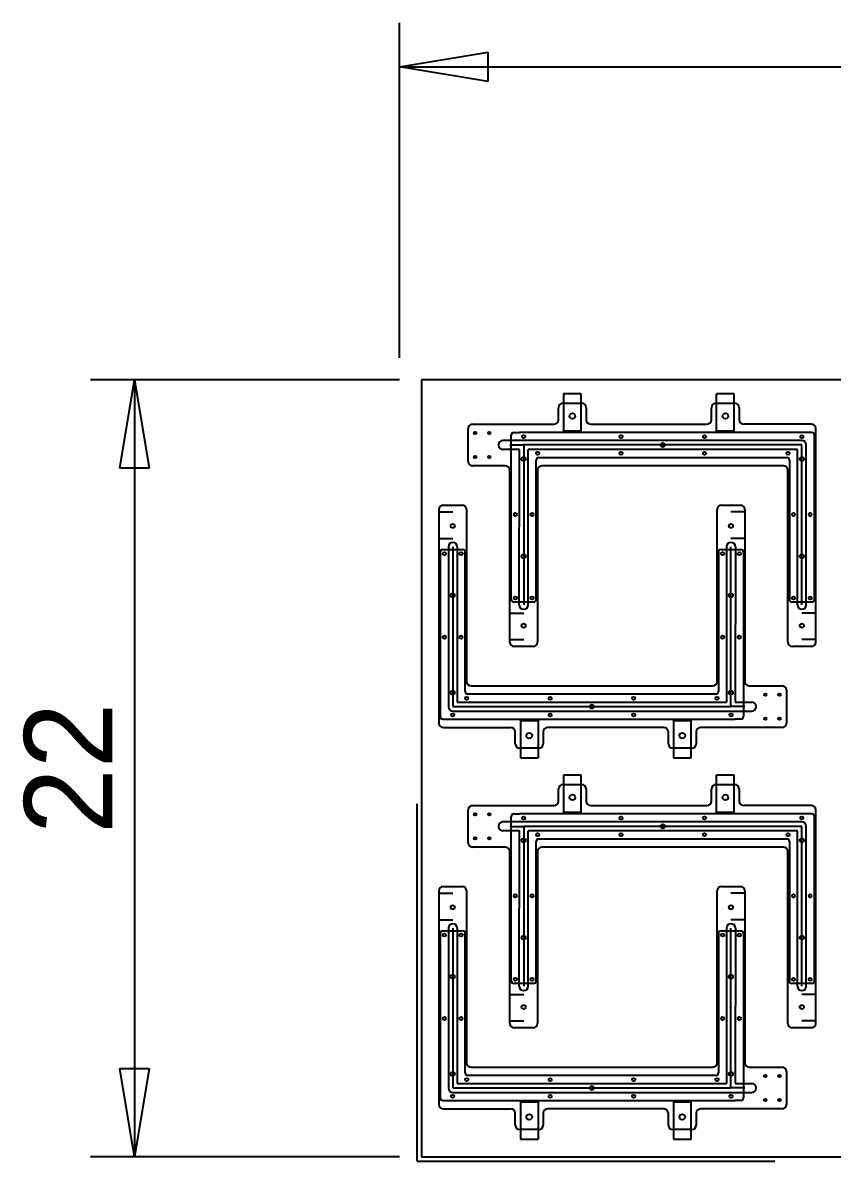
# Model space of a CAD drawing. Extents: x -11.3 to 46, y -0.1 to 34.
# Drawn here: x -11.29 to 11.63, y -0.12 to 32.12 of the extents above; entities that cross this region are included whole.
import ezdxf
from ezdxf.enums import TextEntityAlignment as Align

# ---------------------------------------------------------------- set-up
doc = ezdxf.new("R2010")
doc.units = 0
for name, color, linetype in [('bounding_box', 9, 'CONTINUOUS'), ('cable_slot_boundary', 4, 'CONTINUOUS'), ('cable_slot_center', 4, 'CONTINUOUS'), ('cover_plate_boundary', 200, 'CONTINUOUS'), ('drill_10-32_tap', 161, 'CONTINUOUS'), ('drill_2-56_tap', 6, 'CONTINUOUS'), ('drill_4-40_tap', 2, 'CONTINUOUS'), ('drill_4-40_thru', 7, 'CONTINUOUS'), ('outer_boundary', 3, 'CONTINUOUS'), ('sensor_mount_lines', 5, 'CONTINUOUS'), ('tube_clamp_pocket_left', 40, 'CONTINUOUS'), ('tube_clamp_pocket_right', 32, 'CONTINUOUS'), ('zeroing_lines', 1, 'CONTINUOUS')]:
    doc.layers.add(name, color=color, linetype=linetype)
doc.styles.get("Standard").update_dxf_attribs({"font": 'txt', "width": 0.75})

msp = doc.modelspace()

# ---------------------------------------------------------------- linework, layer by layer
at = {"layer": 'bounding_box'}
for p, q in [((-0.625, 22.625), (-0.625, 32.117)), ((-0.625, 30.867), (1.875, 31.283)), ((1.875, 31.283), (1.875, 30.45)), ((-0.625, 30.867), (46, 30.867)), ((1.875, 30.45), (-0.625, 30.867)), ((-0.625, 22), (-9.373, 22)), ((-8.54, 19.5), (-8.123, 22)), ((-8.123, 22), (-8.123, 0)), ((-8.123, 22), (-7.707, 19.5)), ((46, 22), (0, 22)), ((0, 22), (0, 0)), ((-7.707, 19.5), (-8.54, 19.5)), ((-8.123, 0), (-8.54, 2.5)), ((-8.54, 2.5), (-7.707, 2.5)), ((-7.707, 2.5), (-8.123, 0)), ((-0.625, 0), (-9.373, 0)), ((0, 0), (46, 0)), ((1.969, 0), (1.969, 0))]:
    msp.add_line(p, q, dxfattribs=at)
at = {"layer": 'cable_slot_boundary'}
for p, q in [((2.768, 20.284), (2.302, 20.284)), ((2.77, 20.034), (2.302, 20.034)), ((10.767, 20.284), (2.768, 20.284)), ((2.768, 15.631), (2.77, 20.034)), ((10.642, 20.034), (3.018, 20.034)), ((3.018, 15.631), (3.018, 20.034)), ((10.642, 15.631), (10.642, 20.034)), ((10.892, 15.631), (10.892, 20.159)), ((0.76, 17.277), (0.76, 12.75)), ((1.01, 17.277), (1.01, 12.875)), ((8.634, 17.277), (8.634, 12.875)), ((8.884, 17.277), (8.882, 12.875)), ((0.885, 12.625), (8.884, 12.625)), ((1.01, 12.875), (8.634, 12.875)), ((8.882, 12.875), (9.349, 12.875)), ((8.884, 12.625), (9.349, 12.625)), ((2.768, 9.484), (2.302, 9.484)), ((10.767, 9.484), (2.768, 9.484)), ((10.892, 4.831), (10.892, 9.359)), ((2.77, 9.234), (2.302, 9.234)), ((2.768, 4.831), (2.77, 9.234)), ((10.642, 9.234), (3.018, 9.234)), ((3.018, 4.831), (3.018, 9.234)), ((10.642, 4.831), (10.642, 9.234)), ((0.76, 6.477), (0.76, 1.95)), ((1.01, 6.477), (1.01, 2.075)), ((8.634, 6.477), (8.634, 2.075)), ((8.884, 6.477), (8.882, 2.075)), ((1.01, 2.075), (8.634, 2.075)), ((8.882, 2.075), (9.349, 2.075)), ((0.885, 1.825), (8.884, 1.825)), ((8.884, 1.825), (9.349, 1.825))]:
    msp.add_line(p, q, dxfattribs=at)
at = {"layer": 'cable_slot_boundary', "color": 4, "linetype": 'CONTINUOUS'}
for centre, start, end in [((2.302, 20.159), 90, 270), ((0.885, 17.277), 0, 180), ((8.759, 17.277), 0, 180), ((2.893, 15.631), 180, 360), ((10.767, 15.631), 180, 360), ((9.349, 12.75), 270, 90), ((2.302, 9.359), 90, 270), ((0.885, 6.477), 0, 180), ((8.759, 6.477), 0, 180), ((2.893, 4.831), 180, 360), ((10.767, 4.831), 180, 360), ((9.349, 1.95), 270, 90)]:
    msp.add_arc(centre, 0.125, start, end, dxfattribs=at)
at = {"layer": 'cable_slot_boundary'}
for centre, start, end in [((10.767, 20.159), 360, 90), ((0.885, 12.75), 180, 270), ((10.767, 9.359), 360, 90), ((0.885, 1.95), 180, 270)]:
    msp.add_arc(centre, 0.125, start, end, dxfattribs=at)
at = {"layer": 'cable_slot_center'}
for p, q in [((2.499, 20.159), (2.893, 20.159)), ((2.893, 20.159), (2.893, 20.159)), ((10.767, 20.159), (2.893, 20.159)), ((2.893, 20.159), (2.893, 15.631)), ((10.767, 15.631), (10.767, 20.159)), ((0.885, 17.277), (0.885, 12.75)), ((8.759, 12.75), (8.759, 17.277)), ((0.885, 12.75), (8.759, 12.75)), ((8.759, 12.75), (8.759, 12.75)), ((9.152, 12.75), (8.759, 12.75)), ((2.499, 9.359), (2.893, 9.359)), ((2.893, 9.359), (2.893, 9.359)), ((10.767, 9.359), (2.893, 9.359)), ((2.893, 9.359), (2.893, 4.831)), ((10.767, 4.831), (10.767, 9.359)), ((0.885, 6.477), (0.885, 1.95)), ((8.759, 1.95), (8.759, 6.477)), ((0.885, 1.95), (8.759, 1.95)), ((8.759, 1.95), (8.759, 1.95)), ((9.152, 1.95), (8.759, 1.95))]:
    msp.add_line(p, q, dxfattribs=at)
at = {"layer": 'cover_plate_boundary'}
for p, q in [((2.538, 15.784), (2.538, 20.439)), ((2.612, 20.513), (2.775, 20.513)), ((11.047, 20.513), (2.775, 20.513)), ((11.121, 15.784), (11.121, 20.439)), ((3.247, 15.784), (3.247, 19.731)), ((3.321, 19.805), (10.339, 19.805)), ((10.412, 19.731), (10.412, 15.784)), ((0.53, 17.125), (0.53, 12.469)), ((0.604, 17.199), (1.165, 17.199)), ((1.239, 13.178), (1.239, 17.125)), ((8.404, 17.125), (8.404, 13.178)), ((8.478, 17.199), (9.039, 17.199)), ((9.113, 17.125), (9.113, 12.469)), ((3.173, 15.71), (2.612, 15.71)), ((11.047, 15.71), (10.486, 15.71)), ((8.331, 13.104), (1.313, 13.104)), ((0.604, 12.395), (8.877, 12.395)), ((9.039, 12.395), (8.877, 12.395)), ((2.612, 9.713), (2.775, 9.713)), ((11.047, 9.713), (2.775, 9.713)), ((2.538, 4.984), (2.538, 9.639)), ((11.121, 4.984), (11.121, 9.639)), ((3.247, 4.984), (3.247, 8.931)), ((3.321, 9.005), (10.339, 9.005)), ((10.412, 8.931), (10.412, 4.984)), ((0.53, 6.325), (0.53, 1.669)), ((0.604, 6.399), (1.165, 6.399)), ((1.239, 2.378), (1.239, 6.325)), ((8.404, 6.325), (8.404, 2.378)), ((8.478, 6.399), (9.039, 6.399)), ((9.113, 6.325), (9.113, 1.669)), ((3.173, 4.91), (2.612, 4.91)), ((11.047, 4.91), (10.486, 4.91)), ((8.331, 2.304), (1.313, 2.304)), ((0.604, 1.595), (8.877, 1.595)), ((9.039, 1.595), (8.877, 1.595))]:
    msp.add_line(p, q, dxfattribs=at)
for centre, start, end in [((2.612, 20.439), 90, 180), ((11.047, 20.439), 360, 90), ((3.321, 19.731), 90, 180), ((10.339, 19.731), 360, 90), ((0.604, 17.125), 90, 180), ((1.165, 17.125), 0, 90), ((8.478, 17.125), 90, 180), ((9.039, 17.125), 0, 90), ((2.612, 15.784), 180, 270), ((3.173, 15.784), 270, 360), ((10.486, 15.784), 180, 270), ((11.047, 15.784), 270, 360), ((1.313, 13.178), 180, 270), ((8.331, 13.178), 270, 360), ((0.604, 12.469), 180, 270), ((9.039, 12.469), 270, 0), ((2.612, 9.639), 90, 180), ((11.047, 9.639), 360, 90), ((3.321, 8.931), 90, 180), ((10.339, 8.931), 360, 90), ((0.604, 6.325), 90, 180), ((1.165, 6.325), 0, 90), ((8.478, 6.325), 90, 180), ((9.039, 6.325), 0, 90), ((2.612, 4.984), 180, 270), ((3.173, 4.984), 270, 360), ((10.486, 4.984), 180, 270), ((11.047, 4.984), 270, 360), ((1.313, 2.378), 180, 270), ((8.331, 2.378), 270, 360), ((0.604, 1.669), 180, 270), ((9.039, 1.669), 270, 0)]:
    msp.add_arc(centre, 0.0738, start, end, dxfattribs=at)
at = {"layer": 'drill_10-32_tap'}
for centre in [(4.271, 20.98), (8.601, 20.98), (3.05, 11.929), (7.381, 11.929), (4.271, 10.18), (8.601, 10.18), (3.05, 1.129), (7.381, 1.129)]:
    msp.add_circle(centre, 0.0795, dxfattribs=at)
at = {"layer": 'drill_2-56_tap'}
for centre in [(1.519, 20.499), (1.918, 20.499), (1.519, 19.819), (1.918, 19.819), (9.733, 13.09), (10.133, 13.09), (9.733, 12.41), (10.133, 12.41), (1.519, 9.699), (1.918, 9.699), (1.519, 9.019), (1.918, 9.019), (9.733, 2.29), (10.133, 2.29), (9.733, 1.61), (10.133, 1.61)]:
    msp.add_circle(centre, 0.035, dxfattribs=at)
at = {"layer": 'drill_4-40_tap'}
for centre in [(2.893, 20.395), (5.649, 20.395), (8.011, 20.395), (10.767, 20.395), (3.286, 19.923), (5.649, 19.923), (8.011, 19.923), (10.373, 19.923), (2.656, 18.19), (3.129, 18.19), (10.53, 18.19), (11.003, 18.19), (0.648, 17.081), (1.121, 17.081), (8.522, 17.081), (8.995, 17.081), (2.656, 15.828), (3.129, 15.828), (10.53, 15.828), (11.003, 15.828), (0.648, 14.718), (1.121, 14.718), (8.522, 14.718), (8.995, 14.718), (1.278, 12.986), (3.641, 12.986), (6.003, 12.986), (8.365, 12.986), (0.885, 12.514), (3.641, 12.514), (6.003, 12.514), (8.759, 12.514), (2.893, 9.595), (5.649, 9.595), (8.011, 9.595), (10.767, 9.595), (3.286, 9.123), (5.649, 9.123), (8.011, 9.123), (10.373, 9.123), (2.656, 7.39), (3.129, 7.39), (10.53, 7.39), (11.003, 7.39), (0.648, 6.281), (1.121, 6.281), (8.522, 6.281), (8.995, 6.281), (2.656, 5.028), (3.129, 5.028), (10.53, 5.028), (11.003, 5.028), (0.648, 3.918), (1.121, 3.918), (8.522, 3.918), (8.995, 3.918), (1.278, 2.186), (3.641, 2.186), (6.003, 2.186), (8.365, 2.186), (0.885, 1.714), (3.641, 1.714), (6.003, 1.714), (8.759, 1.714)]:
    msp.add_circle(centre, 0.0445, dxfattribs=at)
at = {"layer": 'drill_4-40_thru'}
for centre in [(6.83, 20.159), (2.893, 19.765), (10.767, 19.765), (0.885, 17.868), (8.759, 17.868), (2.893, 17.009), (10.767, 17.009), (0.885, 15.899), (8.759, 15.899), (2.893, 15.041), (10.767, 15.041), (0.885, 13.144), (8.759, 13.144), (4.822, 12.75), (6.83, 9.359), (2.893, 8.965), (10.767, 8.965), (0.885, 7.068), (8.759, 7.068), (2.893, 6.209), (10.767, 6.209), (0.885, 5.099), (8.759, 5.099), (2.893, 4.241), (10.767, 4.241), (0.885, 2.344), (8.759, 2.344), (4.822, 1.95)]:
    msp.add_circle(centre, 0.058, dxfattribs=at)
at = {"layer": 'outer_boundary'}
for p, q in [((4.002, 21.34), (4.539, 21.34)), ((8.333, 21.34), (8.87, 21.34)), ((3.877, 20.874), (3.877, 21.215)), ((4.664, 21.215), (4.664, 20.874)), ((8.208, 20.874), (8.208, 21.215)), ((8.995, 21.215), (8.995, 20.874)), ((1.443, 20.749), (3.752, 20.749)), ((4.789, 20.749), (8.083, 20.749)), ((11.035, 20.749), (9.12, 20.749)), ((1.318, 19.693), (1.318, 20.624)), ((11.16, 14.575), (11.16, 20.624)), ((2.374, 19.568), (1.443, 19.568)), ((2.499, 14.575), (2.499, 19.443)), ((3.286, 19.443), (3.286, 14.575)), ((10.248, 19.568), (3.411, 19.568)), ((10.373, 14.575), (10.373, 19.443)), ((0.616, 18.458), (1.153, 18.458)), ((8.49, 18.458), (9.027, 18.458)), ((0.491, 18.333), (0.491, 12.284)), ((1.278, 18.333), (1.278, 13.465)), ((8.365, 13.465), (8.365, 18.333)), ((9.152, 18.333), (9.152, 13.465)), ((3.161, 14.45), (2.624, 14.45)), ((11.035, 14.45), (10.498, 14.45)), ((1.403, 13.34), (8.24, 13.34)), ((9.277, 13.34), (10.208, 13.34)), ((10.333, 13.215), (10.333, 12.284)), ((0.616, 12.159), (2.531, 12.159)), ((2.656, 11.694), (2.656, 12.034)), ((3.444, 12.034), (3.444, 11.694)), ((6.862, 12.159), (3.569, 12.159)), ((6.987, 11.694), (6.987, 12.034)), ((7.774, 12.034), (7.774, 11.694)), ((10.208, 12.159), (7.899, 12.159)), ((3.319, 11.569), (2.781, 11.569)), ((7.649, 11.569), (7.112, 11.569)), ((3.877, 10.074), (3.877, 10.415)), ((4.002, 10.54), (4.539, 10.54)), ((4.664, 10.415), (4.664, 10.074)), ((8.208, 10.074), (8.208, 10.415)), ((8.333, 10.54), (8.87, 10.54)), ((8.995, 10.415), (8.995, 10.074)), ((1.318, 8.893), (1.318, 9.824)), ((1.443, 9.949), (3.752, 9.949)), ((4.789, 9.949), (8.083, 9.949)), ((11.035, 9.949), (9.12, 9.949)), ((11.16, 3.775), (11.16, 9.824)), ((2.374, 8.768), (1.443, 8.768)), ((10.248, 8.768), (3.411, 8.768)), ((2.499, 3.775), (2.499, 8.643)), ((3.286, 8.643), (3.286, 3.775)), ((10.373, 3.775), (10.373, 8.643)), ((0.491, 7.533), (0.491, 1.484)), ((0.616, 7.658), (1.153, 7.658)), ((1.278, 7.533), (1.278, 2.665)), ((8.365, 2.665), (8.365, 7.533)), ((8.49, 7.658), (9.027, 7.658)), ((9.152, 7.533), (9.152, 2.665)), ((3.161, 3.65), (2.624, 3.65)), ((11.035, 3.65), (10.498, 3.65)), ((1.403, 2.54), (8.24, 2.54)), ((9.277, 2.54), (10.208, 2.54)), ((10.333, 2.415), (10.333, 1.484)), ((0.616, 1.359), (2.531, 1.359)), ((6.862, 1.359), (3.569, 1.359)), ((10.208, 1.359), (7.899, 1.359)), ((2.656, 0.894), (2.656, 1.234)), ((3.444, 1.234), (3.444, 0.894)), ((6.987, 0.894), (6.987, 1.234)), ((7.774, 1.234), (7.774, 0.894)), ((3.319, 0.769), (2.781, 0.769)), ((7.649, 0.769), (7.112, 0.769))]:
    msp.add_line(p, q, dxfattribs=at)
for centre, start, end in [((4.002, 21.215), 90, 180), ((4.539, 21.215), 360, 90), ((8.333, 21.215), 90, 180), ((8.87, 21.215), 360, 90), ((1.443, 20.624), 90, 180), ((3.752, 20.874), 270, 360), ((4.789, 20.874), 180, 270), ((8.083, 20.874), 270, 360), ((9.12, 20.874), 180, 270), ((11.035, 20.624), 360, 90), ((1.443, 19.693), 180, 270), ((2.374, 19.443), 360, 90), ((3.411, 19.443), 90, 180), ((10.248, 19.443), 360, 90), ((0.616, 18.333), 90, 180), ((1.153, 18.333), 0, 90), ((8.49, 18.333), 90, 180), ((9.027, 18.333), 0, 90), ((2.624, 14.575), 180, 270), ((3.161, 14.575), 270, 360), ((10.498, 14.575), 180, 270), ((11.035, 14.575), 270, 360), ((1.403, 13.465), 180, 270), ((8.24, 13.465), 270, 0), ((9.277, 13.465), 180, 270), ((10.208, 13.215), 0, 90), ((0.616, 12.284), 180, 270), ((10.208, 12.284), 270, 0), ((2.531, 12.034), 0, 90), ((3.569, 12.034), 90, 180), ((6.862, 12.034), 0, 90), ((7.899, 12.034), 90, 180), ((2.781, 11.694), 180, 270), ((3.319, 11.694), 270, 0), ((7.112, 11.694), 180, 270), ((7.649, 11.694), 270, 0), ((4.002, 10.415), 90, 180), ((4.539, 10.415), 360, 90), ((8.333, 10.415), 90, 180), ((8.87, 10.415), 360, 90), ((3.752, 10.074), 270, 360), ((4.789, 10.074), 180, 270), ((8.083, 10.074), 270, 360), ((9.12, 10.074), 180, 270), ((1.443, 9.824), 90, 180), ((11.035, 9.824), 360, 90), ((1.443, 8.893), 180, 270), ((2.374, 8.643), 360, 90), ((3.411, 8.643), 90, 180), ((10.248, 8.643), 360, 90), ((0.616, 7.533), 90, 180), ((1.153, 7.533), 0, 90), ((8.49, 7.533), 90, 180), ((9.027, 7.533), 0, 90), ((2.624, 3.775), 180, 270), ((3.161, 3.775), 270, 360), ((10.498, 3.775), 180, 270), ((11.035, 3.775), 270, 360), ((1.403, 2.665), 180, 270), ((8.24, 2.665), 270, 0), ((9.277, 2.665), 180, 270), ((10.208, 2.415), 0, 90), ((0.616, 1.484), 180, 270), ((2.531, 1.234), 0, 90), ((3.569, 1.234), 90, 180), ((6.862, 1.234), 0, 90), ((7.899, 1.234), 90, 180), ((10.208, 1.484), 270, 0), ((2.781, 0.894), 180, 270), ((3.319, 0.894), 270, 0), ((7.112, 0.894), 180, 270), ((7.649, 0.894), 270, 0)]:
    msp.add_arc(centre, 0.125, start, end, dxfattribs=at)
at = {"layer": 'sensor_mount_lines'}
for p, q in [((0.491, 18.262), (0.885, 18.262)), ((9.152, 18.262), (8.759, 18.262)), ((0.491, 17.512), (0.885, 17.512)), ((9.152, 17.512), (8.759, 17.512)), ((2.499, 15.397), (2.893, 15.397)), ((11.16, 15.397), (10.767, 15.397)), ((2.499, 14.647), (2.893, 14.647)), ((11.16, 14.647), (10.767, 14.647)), ((0.491, 7.462), (0.885, 7.462)), ((9.152, 7.462), (8.759, 7.462)), ((0.491, 6.712), (0.885, 6.712)), ((9.152, 6.712), (8.759, 6.712)), ((2.499, 4.597), (2.893, 4.597)), ((11.16, 4.597), (10.767, 4.597)), ((2.499, 3.847), (2.893, 3.847)), ((11.16, 3.847), (10.767, 3.847))]:
    msp.add_line(p, q, dxfattribs=at)
at = {"layer": 'tube_clamp_pocket_left'}
for p, q in [((8.351, 20.553), (8.351, 21.609)), ((8.851, 21.609), (8.351, 21.609)), ((8.851, 20.553), (8.851, 21.609)), ((8.851, 20.553), (8.351, 20.553)), ((2.8, 12.356), (3.3, 12.356)), ((2.8, 12.356), (2.8, 11.3)), ((3.3, 12.356), (3.3, 11.3)), ((2.8, 11.3), (3.3, 11.3)), ((8.351, 9.753), (8.351, 10.809)), ((8.851, 10.809), (8.351, 10.809)), ((8.851, 9.753), (8.851, 10.809)), ((8.851, 9.753), (8.351, 9.753)), ((2.8, 1.556), (3.3, 1.556)), ((2.8, 1.556), (2.8, 0.5)), ((3.3, 1.556), (3.3, 0.5)), ((2.8, 0.5), (3.3, 0.5))]:
    msp.add_line(p, q, dxfattribs=at)
at = {"layer": 'tube_clamp_pocket_right'}
for p, q in [((4.521, 21.609), (4.021, 21.609)), ((4.021, 21.609), (4.021, 20.553)), ((4.521, 20.553), (4.521, 21.609)), ((4.521, 20.553), (4.021, 20.553)), ((7.131, 12.356), (7.631, 12.356)), ((7.131, 12.356), (7.131, 11.3)), ((7.631, 11.3), (7.631, 12.356)), ((7.131, 11.3), (7.631, 11.3)), ((4.521, 10.809), (4.021, 10.809)), ((4.021, 10.809), (4.021, 9.753)), ((4.521, 9.753), (4.521, 10.809)), ((4.521, 9.753), (4.021, 9.753)), ((7.131, 1.556), (7.631, 1.556)), ((7.131, 1.556), (7.131, 0.5)), ((7.631, 0.5), (7.631, 1.556)), ((7.131, 0.5), (7.631, 0.5))]:
    msp.add_line(p, q, dxfattribs=at)
at = {"layer": 'zeroing_lines'}
for q in [(-0.125, 10), (10, -0.125)]:
    msp.add_line((-0.125, -0.125), q, dxfattribs=at)

# ---------------------------------------------------------------- texts
at = {"layer": 'bounding_box'}
msp.add_text('22', height=2.5, rotation=450, dxfattribs=at).set_placement((-9.998, 11), align=Align.MIDDLE_CENTER)

doc.saveas('drawing.dxf')
